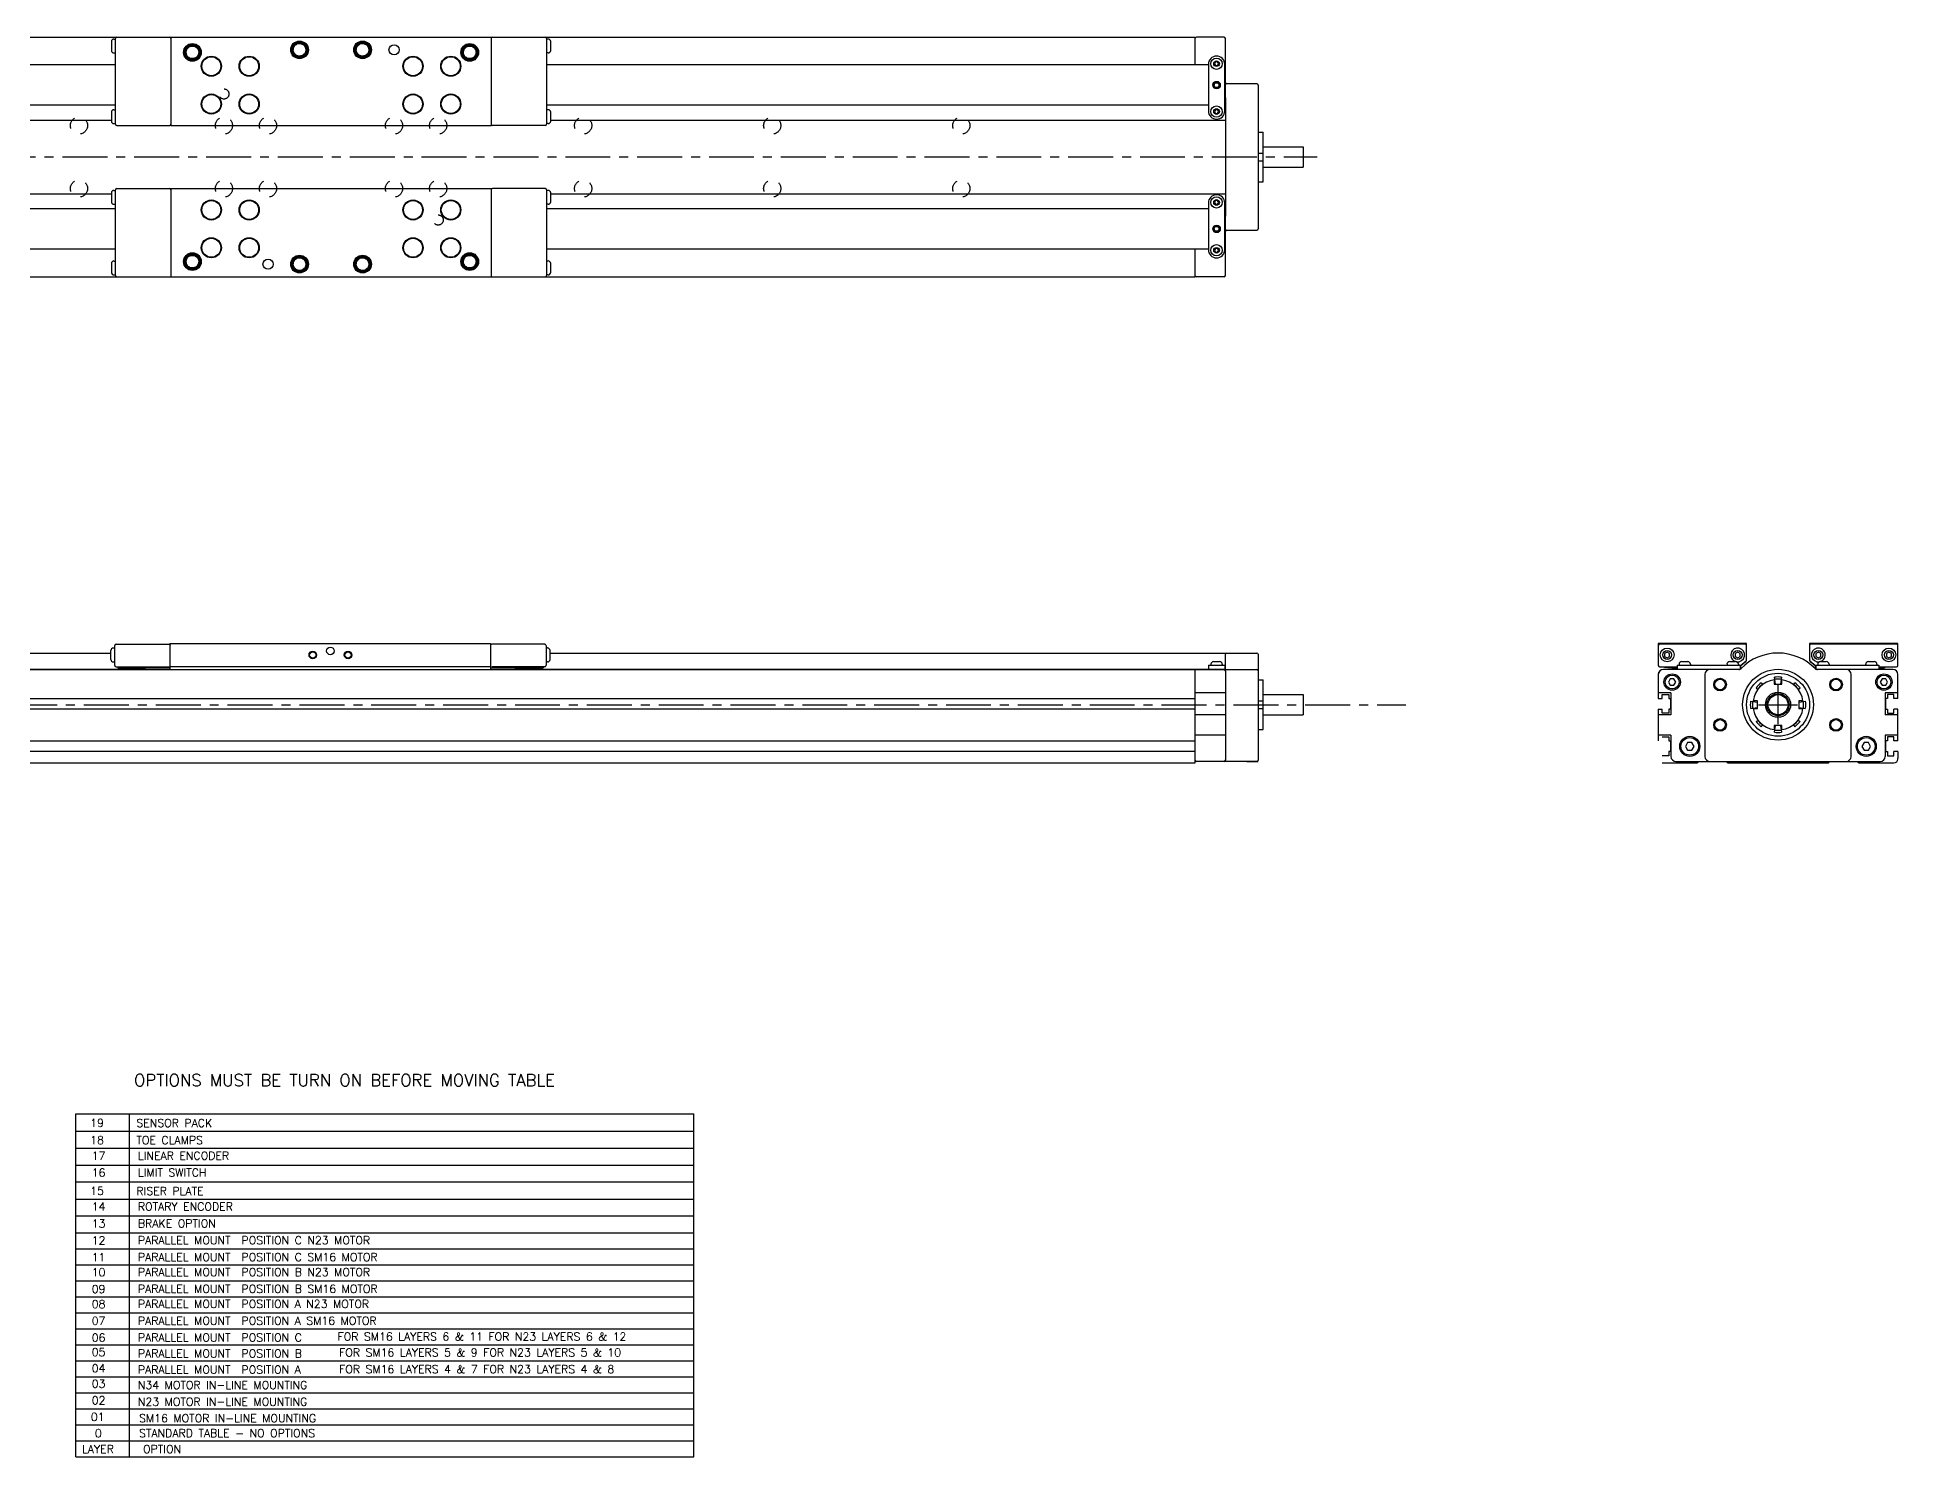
# Model space of a CAD drawing. Extents: x -5.5 to 46.4, y 2.1 to 24.3.
# Drawn here: x 17.32 to 46.37, y 2.09 to 24.26 of the extents above; entities that cross this region are included whole.
import ezdxf
from ezdxf.enums import TextEntityAlignment as Align

# ---------------------------------------------------------------- set-up
doc = ezdxf.new("R2010")
doc.units = 0
doc.header["$LTSCALE"] = 1.87
doc.header["$MEASUREMENT"] = 0
doc.linetypes.add('CENTER', pattern=[0.6, 0.375, -0.075, 0.075, -0.075])
doc.linetypes.add('HIDDEN', pattern=[0.2, 0.1, -0.1])
doc.layers.get('0').update_dxf_attribs({"linetype": 'CONTINUOUS'})
doc.styles.add('ROMANS', font='ROMANS')

msp = doc.modelspace()

# ---------------------------------------------------------------- linework, layer by layer
for p, q in [((8.411, 24.258), (35.4, 24.258)), ((18.474, 24.189), (18.474, 24.051)), ((18.515, 24.229), (18.539, 24.229)), ((18.539, 22.9), (18.539, 24.238)), ((19.405, 24.258), (19.405, 22.88)), ((24.405, 24.258), (24.405, 22.88)), ((25.271, 24.238), (25.271, 22.9)), ((25.295, 24.229), (25.271, 24.229)), ((25.336, 24.051), (25.336, 24.189)), ((35.4, 23.825), (35.4, 24.258)), ((35.852, 24.258), (35.419, 24.258)), ((35.872, 23.316), (35.872, 24.238)), ((18.515, 24.012), (18.539, 24.012)), ((19.622, 24.022), (19.641, 24.022)), ((21.295, 24.061), (21.315, 24.061)), ((22.279, 24.061), (22.299, 24.061)), ((23.952, 24.022), (23.972, 24.022)), ((25.295, 24.012), (25.271, 24.012)), ((35.606, 23.835), (35.606, 23.107)), ((35.717, 23.874), (35.7, 23.845)), ((35.7, 23.845), (35.717, 23.815)), ((35.751, 23.874), (35.717, 23.874)), ((35.734, 23.963), (35.734, 23.963)), ((35.768, 23.845), (35.751, 23.874)), ((35.751, 23.815), (35.768, 23.845)), ((35.862, 23.107), (35.862, 23.835)), ((18.539, 23.825), (8.204, 23.825)), ((35.606, 23.825), (25.271, 23.825)), ((35.717, 23.815), (35.751, 23.815)), ((35.862, 23.71), (35.872, 23.705)), ((35.872, 23.316), (35.862, 23.311)), ((35.872, 23.313), (35.872, 21.463)), ((36.364, 23.53), (35.892, 23.53)), ((36.384, 23.51), (36.384, 21.266)), ((7.938, 22.961), (18.474, 22.961)), ((18.539, 23.195), (8.204, 23.195)), ((18.474, 23.087), (18.474, 22.949)), ((18.515, 23.126), (18.539, 23.126)), ((35.606, 23.195), (25.271, 23.195)), ((25.295, 23.126), (25.271, 23.126)), ((25.336, 22.949), (25.336, 23.087)), ((25.336, 22.961), (35.872, 22.961)), ((35.717, 23.126), (35.7, 23.097)), ((35.7, 23.097), (35.717, 23.067)), ((35.751, 23.126), (35.717, 23.126)), ((35.717, 23.067), (35.751, 23.067)), ((35.734, 22.979), (35.734, 22.979)), ((35.768, 23.097), (35.751, 23.126)), ((35.751, 23.067), (35.768, 23.097)), ((35.872, 23.195), (35.862, 23.195)), ((18.515, 22.91), (18.539, 22.91)), ((18.559, 22.88), (19.386, 22.88)), ((19.405, 22.88), (24.405, 22.88)), ((25.252, 22.88), (24.425, 22.88)), ((25.295, 22.91), (25.271, 22.91)), ((36.384, 22.777), (36.462, 22.777)), ((36.462, 21.999), (36.462, 22.777)), ((36.384, 22.447), (36.462, 22.447)), ((36.462, 22.546), (37.088, 22.546)), ((37.088, 22.546), (37.088, 22.231)), ((36.384, 22.329), (36.462, 22.329)), ((36.462, 22.231), (37.088, 22.231)), ((7.938, 21.815), (18.474, 21.815)), ((18.474, 21.827), (18.474, 21.689)), ((18.515, 21.866), (18.539, 21.866)), ((18.539, 20.538), (18.539, 21.876)), ((18.559, 21.896), (19.386, 21.896)), ((19.405, 21.896), (19.405, 20.518)), ((19.405, 21.896), (24.405, 21.896)), ((24.405, 21.896), (24.405, 20.518)), ((25.252, 21.896), (24.425, 21.896)), ((25.271, 21.876), (25.271, 20.538)), ((25.295, 21.866), (25.271, 21.866)), ((25.336, 21.689), (25.336, 21.827)), ((25.336, 21.815), (35.872, 21.815)), ((35.734, 21.798), (35.734, 21.798)), ((36.384, 21.999), (36.462, 21.999)), ((18.539, 21.581), (8.204, 21.581)), ((18.515, 21.65), (18.539, 21.65)), ((25.295, 21.65), (25.271, 21.65)), ((35.606, 21.581), (25.271, 21.581)), ((35.606, 21.67), (35.606, 20.941)), ((35.717, 21.709), (35.7, 21.679)), ((35.7, 21.679), (35.717, 21.65)), ((35.751, 21.709), (35.717, 21.709)), ((35.717, 21.65), (35.751, 21.65)), ((35.768, 21.679), (35.751, 21.709)), ((35.751, 21.65), (35.768, 21.679)), ((35.862, 20.941), (35.862, 21.67)), ((35.872, 21.581), (35.862, 21.581)), ((35.862, 21.466), (35.872, 21.461)), ((35.872, 20.538), (35.872, 21.461)), ((35.892, 21.246), (36.364, 21.246)), ((18.539, 20.951), (8.204, 20.951)), ((35.606, 20.951), (25.271, 20.951)), ((35.4, 20.518), (35.4, 20.951)), ((35.717, 20.961), (35.7, 20.931)), ((35.7, 20.931), (35.717, 20.902)), ((35.751, 20.961), (35.717, 20.961)), ((35.768, 20.931), (35.751, 20.961)), ((35.751, 20.902), (35.768, 20.931)), ((35.872, 21.071), (35.862, 21.066)), ((18.474, 20.725), (18.474, 20.587)), ((18.515, 20.764), (18.539, 20.764)), ((19.622, 20.754), (19.641, 20.754)), ((21.295, 20.715), (21.315, 20.715)), ((22.279, 20.715), (22.299, 20.715)), ((23.952, 20.754), (23.972, 20.754)), ((25.295, 20.764), (25.271, 20.764)), ((25.336, 20.587), (25.336, 20.725)), ((35.717, 20.902), (35.751, 20.902)), ((35.734, 20.813), (35.734, 20.813)), ((8.411, 20.518), (35.4, 20.518)), ((18.515, 20.548), (18.539, 20.548)), ((25.295, 20.548), (25.271, 20.548)), ((35.852, 20.518), (35.419, 20.518)), ((7.879, 14.643), (18.464, 14.643)), ((18.464, 14.544), (18.464, 14.682)), ((18.506, 14.722), (18.529, 14.722)), ((18.529, 14.446), (18.529, 14.761)), ((18.549, 14.781), (19.376, 14.781)), ((19.395, 14.387), (19.395, 14.791)), ((19.395, 14.791), (24.395, 14.791)), ((24.395, 14.791), (24.395, 14.387)), ((25.242, 14.781), (24.415, 14.781)), ((25.262, 14.761), (25.262, 14.446)), ((25.285, 14.722), (25.262, 14.722)), ((25.326, 14.544), (25.326, 14.682)), ((25.326, 14.643), (35.872, 14.643)), ((35.872, 14.387), (35.872, 14.643)), ((35.892, 14.643), (36.364, 14.643)), ((36.384, 14.623), (36.384, 12.97)), ((42.633, 14.791), (42.633, 14.446)), ((44.011, 14.791), (42.633, 14.791)), ((43.991, 14.781), (42.653, 14.781)), ((42.771, 14.659), (42.732, 14.636)), ((42.732, 14.636), (42.732, 14.591)), ((42.732, 14.591), (42.771, 14.568)), ((42.81, 14.636), (42.771, 14.659)), ((42.771, 14.568), (42.81, 14.591)), ((42.81, 14.591), (42.81, 14.636)), ((43.873, 14.659), (43.834, 14.636)), ((43.834, 14.636), (43.834, 14.591)), ((43.834, 14.591), (43.873, 14.568)), ((43.913, 14.636), (43.873, 14.659)), ((43.873, 14.568), (43.913, 14.591)), ((43.913, 14.591), (43.913, 14.636)), ((44.011, 14.534), (44.011, 14.791)), ((44.995, 14.791), (44.995, 14.534)), ((46.373, 14.791), (44.995, 14.791)), ((46.354, 14.781), (45.015, 14.781)), ((45.133, 14.659), (45.094, 14.636)), ((45.094, 14.636), (45.094, 14.591)), ((45.094, 14.591), (45.133, 14.568)), ((45.172, 14.636), (45.133, 14.659)), ((45.133, 14.568), (45.172, 14.591)), ((45.172, 14.591), (45.172, 14.636)), ((46.235, 14.659), (46.196, 14.636)), ((46.196, 14.636), (46.196, 14.591)), ((46.196, 14.591), (46.235, 14.568)), ((46.275, 14.636), (46.235, 14.659)), ((46.235, 14.568), (46.275, 14.591)), ((46.275, 14.591), (46.275, 14.636)), ((46.373, 14.446), (46.373, 14.791)), ((7.879, 14.387), (36.364, 14.387)), ((7.938, 14.392), (18.897, 14.392)), ((18.506, 14.505), (18.529, 14.505)), ((18.549, 14.426), (19.376, 14.426)), ((18.573, 14.426), (18.573, 14.412)), ((18.573, 14.412), (19.383, 14.412)), ((19.007, 14.412), (19.004, 14.411)), ((19.022, 14.412), (19.006, 14.406)), ((24.395, 14.426), (19.395, 14.426)), ((24.408, 14.412), (25.218, 14.412)), ((25.242, 14.426), (24.415, 14.426)), ((24.778, 14.406), (24.762, 14.412)), ((24.78, 14.411), (24.777, 14.412)), ((24.887, 14.392), (35.872, 14.392)), ((25.218, 14.426), (25.218, 14.412)), ((25.285, 14.505), (25.262, 14.505)), ((35.4, 12.928), (35.4, 14.387)), ((35.606, 14.451), (35.862, 14.451)), ((35.606, 14.451), (35.606, 14.392)), ((35.636, 14.387), (35.636, 14.392)), ((35.646, 14.467), (35.646, 14.451)), ((35.685, 14.392), (35.685, 14.387)), ((35.689, 14.51), (35.78, 14.51)), ((35.783, 14.392), (35.783, 14.387)), ((35.823, 14.467), (35.823, 14.451)), ((35.862, 14.451), (35.862, 14.392)), ((35.872, 14.367), (35.872, 12.97)), ((42.633, 14.308), (42.633, 13.933)), ((42.653, 14.426), (42.928, 14.426)), ((43.897, 14.387), (42.712, 14.387)), ((42.737, 14.423), (42.746, 14.422)), ((42.821, 14.239), (42.793, 14.19)), ((42.878, 14.239), (42.821, 14.239)), ((42.83, 14.419), (42.83, 14.417)), ((42.845, 14.412), (42.845, 14.418)), ((42.845, 14.412), (42.928, 14.412)), ((42.848, 14.426), (42.848, 14.412)), ((42.906, 14.19), (42.878, 14.239)), ((42.928, 14.451), (42.928, 14.392)), ((42.928, 14.451), (43.913, 14.451)), ((42.928, 14.392), (43.911, 14.392)), ((42.958, 14.467), (42.958, 14.451)), ((42.997, 14.392), (42.997, 14.387)), ((43.001, 14.51), (43.092, 14.51)), ((43.096, 14.392), (43.096, 14.387)), ((43.135, 14.467), (43.135, 14.451)), ((43.187, 14.387), (43.187, 14.392)), ((43.361, 14.308), (43.361, 13.029)), ((43.576, 14.387), (43.576, 14.392)), ((43.696, 14.387), (43.696, 14.392)), ((43.706, 14.467), (43.706, 14.451)), ((43.745, 14.392), (43.745, 14.387)), ((43.749, 14.51), (43.84, 14.51)), ((43.844, 14.392), (43.844, 14.387)), ((43.883, 14.467), (43.883, 14.451)), ((43.913, 14.442), (44.004, 14.519)), ((43.913, 14.451), (43.913, 14.393)), ((43.918, 14.412), (43.913, 14.412)), ((43.997, 14.503), (43.918, 14.437)), ((43.918, 14.446), (43.918, 14.412)), ((44.461, 14.159), (44.447, 14.265)), ((44.546, 14.159), (44.56, 14.265)), ((45.002, 14.519), (45.094, 14.442)), ((45.09, 14.436), (45.009, 14.503)), ((45.089, 14.412), (45.089, 14.436)), ((45.089, 14.412), (45.094, 14.412)), ((45.092, 14.444), (45.092, 14.412)), ((45.094, 14.451), (45.094, 14.393)), ((45.094, 14.451), (46.078, 14.451)), ((45.095, 14.392), (46.078, 14.392)), ((46.295, 14.387), (45.11, 14.387)), ((45.123, 14.467), (45.123, 14.451)), ((45.163, 14.392), (45.163, 14.387)), ((45.167, 14.51), (45.257, 14.51)), ((45.261, 14.392), (45.261, 14.387)), ((45.3, 14.467), (45.3, 14.451)), ((45.31, 14.387), (45.31, 14.392)), ((45.431, 14.387), (45.431, 14.392)), ((45.645, 13.029), (45.645, 14.308)), ((45.82, 14.387), (45.82, 14.392)), ((45.871, 14.467), (45.871, 14.451)), ((45.911, 14.392), (45.911, 14.387)), ((45.915, 14.51), (46.005, 14.51)), ((46.009, 14.392), (46.009, 14.387)), ((46.048, 14.467), (46.048, 14.451)), ((46.078, 14.451), (46.078, 14.392)), ((46.078, 14.426), (46.354, 14.426)), ((46.078, 14.412), (46.162, 14.412)), ((46.128, 14.239), (46.1, 14.19)), ((46.185, 14.239), (46.128, 14.239)), ((46.162, 14.426), (46.162, 14.412)), ((46.162, 14.417), (46.176, 14.417)), ((46.176, 14.426), (46.176, 14.417)), ((46.214, 14.19), (46.185, 14.239)), ((46.373, 13.933), (46.373, 14.308)), ((35.872, 14.021), (35.4, 14.021)), ((36.384, 14.225), (36.462, 14.225)), ((36.462, 13.447), (36.462, 14.225)), ((36.462, 13.993), (37.088, 13.993)), ((37.088, 13.993), (37.088, 13.678)), ((42.83, 14.021), (42.633, 14.021)), ((42.793, 14.19), (42.821, 14.141)), ((42.821, 14.141), (42.878, 14.141)), ((42.83, 14.021), (42.83, 13.678)), ((42.878, 14.141), (42.906, 14.19)), ((44.16, 14.099), (44.191, 14.075)), ((44.24, 14.179), (44.264, 14.148)), ((44.443, 14.023), (44.443, 14.003)), ((44.443, 14.003), (44.563, 14.003)), ((44.444, 14.225), (44.444, 14.159)), ((44.444, 14.159), (44.562, 14.159)), ((44.562, 14.159), (44.562, 14.225)), ((44.563, 14.023), (44.563, 14.003)), ((44.743, 14.148), (44.767, 14.179)), ((44.815, 14.075), (44.847, 14.099)), ((46.1, 14.19), (46.128, 14.141)), ((46.128, 14.141), (46.185, 14.141)), ((46.176, 14.021), (46.176, 13.678)), ((46.373, 14.021), (46.176, 14.021)), ((46.185, 14.141), (46.214, 14.19)), ((8.411, 13.932), (35.4, 13.932)), ((35.4, 13.767), (8.411, 13.767)), ((35.872, 13.678), (35.4, 13.678)), ((36.384, 13.895), (36.462, 13.895)), ((36.384, 13.777), (36.462, 13.777)), ((36.462, 13.678), (37.088, 13.678)), ((42.633, 13.768), (42.633, 13.27)), ((42.83, 13.678), (42.633, 13.678)), ((44.074, 13.892), (44.18, 13.878)), ((44.074, 13.779), (44.18, 13.793)), ((44.18, 13.895), (44.114, 13.895)), ((44.114, 13.777), (44.18, 13.777)), ((44.18, 13.777), (44.18, 13.895)), ((44.892, 13.895), (44.826, 13.895)), ((44.826, 13.895), (44.826, 13.777)), ((44.826, 13.878), (44.933, 13.892)), ((44.826, 13.793), (44.933, 13.779)), ((44.826, 13.777), (44.892, 13.777)), ((46.373, 13.678), (46.176, 13.678)), ((46.373, 13.27), (46.373, 13.768)), ((36.384, 13.447), (36.462, 13.447)), ((44.16, 13.572), (44.191, 13.596)), ((44.24, 13.492), (44.264, 13.524)), ((44.562, 13.513), (44.444, 13.513)), ((44.444, 13.513), (44.444, 13.447)), ((44.447, 13.406), (44.461, 13.513)), ((44.56, 13.406), (44.546, 13.513)), ((44.562, 13.447), (44.562, 13.513)), ((44.743, 13.524), (44.767, 13.492)), ((44.815, 13.596), (44.847, 13.572)), ((8.411, 13.271), (35.4, 13.271)), ((35.4, 13.105), (8.411, 13.105)), ((35.872, 13.359), (35.4, 13.359)), ((42.83, 13.359), (42.633, 13.359)), ((42.83, 13.359), (42.83, 13.029)), ((43.091, 13.245), (43.057, 13.186)), ((43.057, 13.186), (43.091, 13.127)), ((43.159, 13.245), (43.091, 13.245)), ((43.091, 13.127), (43.159, 13.127)), ((43.193, 13.186), (43.159, 13.245)), ((43.159, 13.127), (43.193, 13.186)), ((45.847, 13.245), (45.813, 13.186)), ((45.813, 13.186), (45.847, 13.127)), ((45.915, 13.245), (45.847, 13.245)), ((45.847, 13.127), (45.915, 13.127)), ((45.949, 13.186), (45.915, 13.245)), ((45.915, 13.127), (45.949, 13.186)), ((46.176, 13.359), (46.176, 13.029)), ((46.373, 13.359), (46.176, 13.359)), ((46.373, 13.105), (46.373, 13.002)), ((46.373, 13.105), (46.373, 13.002)), ((8.411, 12.928), (35.4, 12.928)), ((36.364, 12.95), (35.419, 12.95)), ((36.207, 12.95), (36.384, 12.95)), ((42.692, 12.928), (43.235, 12.928)), ((42.909, 12.95), (46.098, 12.95)), ((43.265, 12.95), (43.249, 12.934)), ((43.71, 12.934), (43.694, 12.95)), ((43.724, 12.928), (45.282, 12.928)), ((45.312, 12.95), (45.296, 12.934)), ((45.757, 12.934), (45.741, 12.95)), ((45.771, 12.928), (46.314, 12.928)), ((46.373, 12.987), (46.373, 13.002)), ((46.373, 12.987), (46.373, 13.002)), ((17.917, 2.093), (17.917, 7.446)), ((17.917, 7.446), (27.57, 7.446)), ((18.758, 2.093), (18.758, 7.446)), ((27.57, 2.093), (27.57, 7.446)), ((17.917, 7.178), (27.57, 7.178)), ((17.917, 6.91), (27.57, 6.91)), ((17.917, 6.647), (27.57, 6.647)), ((17.917, 6.384), (27.57, 6.384)), ((17.917, 6.116), (27.57, 6.116)), ((17.917, 5.853), (27.57, 5.853)), ((17.917, 5.589), (27.57, 5.589)), ((17.917, 5.339), (27.57, 5.339)), ((17.917, 5.089), (27.57, 5.089)), ((17.917, 4.843), (27.57, 4.843)), ((17.917, 4.593), (27.57, 4.593)), ((17.917, 4.343), (27.57, 4.343)), ((17.917, 4.093), (27.57, 4.093)), ((17.917, 3.843), (27.57, 3.843)), ((17.917, 3.593), (27.57, 3.593)), ((17.917, 3.343), (27.57, 3.343)), ((17.917, 3.093), (27.57, 3.093)), ((17.917, 2.843), (27.57, 2.843)), ((17.917, 2.593), (27.57, 2.593)), ((17.917, 2.343), (27.57, 2.343)), ((17.917, 2.093), (27.57, 2.093))]:
    msp.add_line(p, q)
at = {"color": 2, "linetype": 'CENTER'}
for p, q in [((7.612, 22.388), (37.305, 22.388)), ((44.503, 13.53), (44.503, 14.142)), ((6.826, 13.836), (38.692, 13.836)), ((44.197, 13.836), (44.809, 13.836))]:
    msp.add_line(p, q, dxfattribs=at)
at = {"color": 7, "linetype": 'CONTINUOUS'}
for p, q in [((42.692, 13.998), (42.795, 13.998)), ((42.692, 13.933), (42.692, 13.998)), ((42.795, 13.998), (42.795, 13.933)), ((46.212, 13.998), (46.212, 13.933)), ((46.314, 13.998), (46.212, 13.998)), ((46.314, 13.933), (46.314, 13.998)), ((42.633, 13.933), (42.692, 13.933)), ((42.633, 13.768), (42.692, 13.768)), ((42.692, 13.703), (42.692, 13.768)), ((42.795, 13.703), (42.692, 13.703)), ((42.795, 13.933), (42.826, 13.933)), ((42.795, 13.768), (42.795, 13.703)), ((42.826, 13.768), (42.795, 13.768)), ((42.826, 13.933), (42.826, 13.768)), ((46.212, 13.933), (46.18, 13.933)), ((46.18, 13.933), (46.18, 13.768)), ((46.18, 13.768), (46.212, 13.768)), ((46.212, 13.768), (46.212, 13.703)), ((46.212, 13.703), (46.314, 13.703)), ((46.373, 13.933), (46.314, 13.933)), ((46.373, 13.768), (46.314, 13.768)), ((46.314, 13.703), (46.314, 13.768)), ((42.692, 13.335), (42.795, 13.335)), ((42.795, 13.335), (42.795, 13.27)), ((42.795, 13.27), (42.826, 13.27)), ((42.826, 13.105), (42.795, 13.105)), ((42.795, 13.105), (42.795, 13.04)), ((42.826, 13.27), (42.826, 13.105)), ((46.18, 13.27), (46.18, 13.105)), ((46.212, 13.27), (46.18, 13.27)), ((46.18, 13.105), (46.212, 13.105)), ((46.212, 13.335), (46.212, 13.27)), ((46.314, 13.335), (46.212, 13.335)), ((46.212, 13.105), (46.212, 13.04)), ((46.314, 13.27), (46.314, 13.335)), ((46.314, 13.27), (46.314, 13.335)), ((46.373, 13.27), (46.314, 13.27)), ((46.373, 13.27), (46.314, 13.27)), ((46.373, 13.105), (46.314, 13.105)), ((46.314, 13.04), (46.314, 13.105)), ((46.373, 13.105), (46.314, 13.105)), ((46.314, 13.04), (46.314, 13.105)), ((42.795, 13.04), (42.692, 13.04)), ((46.212, 13.04), (46.314, 13.04))]:
    msp.add_line(p, q, dxfattribs=at)
for points in [[(19.622, 24.022), (19.623, 24.039), (19.627, 24.055), (19.633, 24.071), (19.641, 24.086), (19.651, 24.1), (19.663, 24.112), (19.677, 24.122), (19.692, 24.13), (19.708, 24.136), (19.724, 24.139), (19.741, 24.14), (19.758, 24.139), (19.775, 24.135), (19.791, 24.129), (19.805, 24.12), (19.819, 24.11), (19.831, 24.098), (19.84, 24.084), (19.848, 24.069), (19.854, 24.053), (19.857, 24.036), (19.858, 24.019)], [(19.632, 24.022), (19.633, 24.038), (19.636, 24.053), (19.642, 24.068), (19.65, 24.082), (19.66, 24.095), (19.671, 24.106), (19.684, 24.115), (19.698, 24.122), (19.714, 24.127), (19.729, 24.13), (19.745, 24.13), (19.761, 24.128), (19.776, 24.124), (19.791, 24.117), (19.804, 24.109), (19.816, 24.099), (19.827, 24.086), (19.835, 24.073), (19.842, 24.058), (19.846, 24.043), (19.848, 24.027), (19.848, 24.011)], [(19.641, 24.022), (19.643, 24.037), (19.646, 24.051), (19.651, 24.065), (19.659, 24.078), (19.668, 24.089), (19.679, 24.099), (19.691, 24.108), (19.705, 24.114), (19.719, 24.118), (19.734, 24.12), (19.749, 24.12), (19.763, 24.118), (19.777, 24.113), (19.79, 24.106), (19.803, 24.098), (19.813, 24.088), (19.822, 24.076), (19.829, 24.063), (19.835, 24.049), (19.838, 24.034), (19.838, 24.019)], [(21.295, 24.061), (21.296, 24.078), (21.3, 24.095), (21.306, 24.111), (21.314, 24.126), (21.324, 24.139), (21.336, 24.151), (21.35, 24.161), (21.365, 24.169), (21.381, 24.175), (21.398, 24.178), (21.415, 24.179), (21.431, 24.178), (21.448, 24.174), (21.464, 24.168), (21.479, 24.16), (21.492, 24.149), (21.504, 24.137), (21.514, 24.123), (21.522, 24.108), (21.527, 24.092), (21.53, 24.075), (21.531, 24.059)], [(21.305, 24.061), (21.306, 24.077), (21.309, 24.093), (21.315, 24.108), (21.323, 24.121), (21.333, 24.134), (21.344, 24.145), (21.357, 24.154), (21.372, 24.161), (21.387, 24.166), (21.402, 24.169), (21.418, 24.169), (21.434, 24.168), (21.45, 24.163), (21.464, 24.157), (21.478, 24.148), (21.49, 24.138), (21.5, 24.126), (21.509, 24.112), (21.515, 24.098), (21.519, 24.082), (21.521, 24.067), (21.521, 24.051)], [(21.315, 24.061), (21.316, 24.076), (21.319, 24.091), (21.325, 24.104), (21.332, 24.117), (21.341, 24.129), (21.352, 24.139), (21.365, 24.147), (21.378, 24.153), (21.392, 24.158), (21.407, 24.16), (21.422, 24.159), (21.436, 24.157), (21.45, 24.152), (21.464, 24.146), (21.476, 24.137), (21.487, 24.127), (21.496, 24.115), (21.503, 24.102), (21.508, 24.088), (21.511, 24.074), (21.511, 24.059)], [(22.279, 24.061), (22.28, 24.078), (22.284, 24.095), (22.29, 24.111), (22.298, 24.126), (22.308, 24.139), (22.321, 24.151), (22.334, 24.161), (22.349, 24.169), (22.365, 24.175), (22.382, 24.178), (22.399, 24.179), (22.416, 24.178), (22.432, 24.174), (22.448, 24.168), (22.463, 24.16), (22.476, 24.149), (22.488, 24.137), (22.498, 24.123), (22.506, 24.108), (22.511, 24.092), (22.515, 24.075), (22.515, 24.059)], [(22.289, 24.061), (22.29, 24.077), (22.294, 24.093), (22.299, 24.108), (22.307, 24.121), (22.317, 24.134), (22.329, 24.145), (22.342, 24.154), (22.356, 24.161), (22.371, 24.166), (22.387, 24.169), (22.403, 24.169), (22.418, 24.168), (22.434, 24.163), (22.448, 24.157), (22.462, 24.148), (22.474, 24.138), (22.484, 24.126), (22.493, 24.112), (22.499, 24.098), (22.504, 24.082), (22.505, 24.067), (22.505, 24.051)], [(22.299, 24.061), (22.3, 24.076), (22.303, 24.091), (22.309, 24.104), (22.316, 24.117), (22.326, 24.129), (22.337, 24.139), (22.349, 24.147), (22.362, 24.153), (22.376, 24.158), (22.391, 24.16), (22.406, 24.159), (22.421, 24.157), (22.435, 24.152), (22.448, 24.146), (22.46, 24.137), (22.471, 24.127), (22.48, 24.115), (22.487, 24.102), (22.492, 24.088), (22.495, 24.074), (22.496, 24.059)], [(23.952, 24.022), (23.954, 24.039), (23.957, 24.055), (23.963, 24.071), (23.971, 24.086), (23.982, 24.1), (23.994, 24.112), (24.007, 24.122), (24.022, 24.13), (24.038, 24.136), (24.055, 24.139), (24.072, 24.14), (24.089, 24.139), (24.105, 24.135), (24.121, 24.129), (24.136, 24.12), (24.149, 24.11), (24.161, 24.098), (24.171, 24.084), (24.179, 24.069), (24.185, 24.053), (24.188, 24.036), (24.189, 24.019)], [(23.962, 24.022), (23.963, 24.038), (23.967, 24.053), (23.973, 24.068), (23.981, 24.082), (23.99, 24.095), (24.002, 24.106), (24.015, 24.115), (24.029, 24.122), (24.044, 24.127), (24.06, 24.13), (24.076, 24.13), (24.092, 24.128), (24.107, 24.124), (24.122, 24.117), (24.135, 24.109), (24.147, 24.099), (24.158, 24.086), (24.166, 24.073), (24.173, 24.058), (24.177, 24.043), (24.179, 24.027), (24.178, 24.011)], [(23.972, 24.022), (23.973, 24.037), (23.977, 24.051), (23.982, 24.065), (23.99, 24.078), (23.999, 24.089), (24.01, 24.099), (24.022, 24.108), (24.035, 24.114), (24.05, 24.118), (24.064, 24.12), (24.079, 24.12), (24.094, 24.118), (24.108, 24.113), (24.121, 24.106), (24.133, 24.098), (24.144, 24.088), (24.153, 24.076), (24.16, 24.063), (24.165, 24.049), (24.168, 24.034), (24.169, 24.019)], [(19.858, 24.019), (19.856, 24.002), (19.852, 23.986), (19.846, 23.97), (19.837, 23.955), (19.827, 23.942), (19.814, 23.93), (19.801, 23.921), (19.785, 23.913), (19.769, 23.908), (19.753, 23.905), (19.736, 23.904), (19.719, 23.906), (19.702, 23.91), (19.687, 23.917), (19.672, 23.925), (19.659, 23.936), (19.647, 23.948), (19.638, 23.963), (19.63, 23.978), (19.625, 23.994), (19.622, 24.011), (19.622, 24.022)], [(19.848, 24.011), (19.845, 23.996), (19.84, 23.981), (19.833, 23.966), (19.824, 23.953), (19.813, 23.942), (19.8, 23.932), (19.786, 23.924), (19.771, 23.918), (19.756, 23.915), (19.74, 23.914), (19.724, 23.915), (19.708, 23.918), (19.694, 23.924), (19.68, 23.932), (19.667, 23.942), (19.656, 23.953), (19.647, 23.966), (19.64, 23.981), (19.635, 23.996), (19.632, 24.011), (19.632, 24.022)], [(19.838, 24.019), (19.837, 24.005), (19.833, 23.99), (19.827, 23.977), (19.819, 23.964), (19.81, 23.953), (19.799, 23.943), (19.786, 23.935), (19.773, 23.929), (19.758, 23.925), (19.744, 23.924), (19.729, 23.924), (19.714, 23.927), (19.7, 23.932), (19.687, 23.939), (19.675, 23.948), (19.665, 23.958), (19.656, 23.97), (19.649, 23.983), (19.645, 23.997), (19.642, 24.012), (19.642, 24.022)], [(21.531, 24.059), (21.53, 24.042), (21.526, 24.025), (21.519, 24.009), (21.511, 23.995), (21.5, 23.981), (21.488, 23.97), (21.474, 23.96), (21.459, 23.952), (21.443, 23.947), (21.426, 23.944), (21.409, 23.943), (21.392, 23.945), (21.376, 23.949), (21.36, 23.956), (21.345, 23.965), (21.332, 23.975), (21.321, 23.988), (21.311, 24.002), (21.304, 24.017), (21.298, 24.033), (21.296, 24.05), (21.295, 24.061)], [(21.521, 24.051), (21.518, 24.035), (21.513, 24.02), (21.506, 24.006), (21.497, 23.993), (21.486, 23.981), (21.473, 23.971), (21.459, 23.963), (21.445, 23.958), (21.429, 23.954), (21.413, 23.953), (21.397, 23.954), (21.382, 23.958), (21.367, 23.963), (21.353, 23.971), (21.34, 23.981), (21.329, 23.993), (21.32, 24.006), (21.313, 24.02), (21.308, 24.035), (21.305, 24.051), (21.305, 24.061)], [(21.511, 24.059), (21.51, 24.044), (21.506, 24.03), (21.501, 24.016), (21.493, 24.003), (21.483, 23.992), (21.472, 23.982), (21.459, 23.974), (21.446, 23.969), (21.432, 23.965), (21.417, 23.963), (21.402, 23.964), (21.387, 23.966), (21.373, 23.971), (21.36, 23.978), (21.348, 23.987), (21.338, 23.998), (21.329, 24.01), (21.323, 24.023), (21.318, 24.037), (21.315, 24.051), (21.315, 24.061)], [(22.515, 24.059), (22.514, 24.042), (22.51, 24.025), (22.503, 24.009), (22.495, 23.995), (22.484, 23.981), (22.472, 23.97), (22.458, 23.96), (22.443, 23.952), (22.427, 23.947), (22.41, 23.944), (22.393, 23.943), (22.376, 23.945), (22.36, 23.949), (22.344, 23.956), (22.33, 23.965), (22.316, 23.975), (22.305, 23.988), (22.295, 24.002), (22.288, 24.017), (22.283, 24.033), (22.28, 24.05), (22.279, 24.061)], [(22.505, 24.051), (22.502, 24.035), (22.497, 24.02), (22.49, 24.006), (22.481, 23.993), (22.47, 23.981), (22.457, 23.971), (22.444, 23.963), (22.429, 23.958), (22.413, 23.954), (22.397, 23.953), (22.381, 23.954), (22.366, 23.958), (22.351, 23.963), (22.337, 23.971), (22.325, 23.981), (22.314, 23.993), (22.304, 24.006), (22.297, 24.02), (22.292, 24.035), (22.29, 24.051), (22.289, 24.061)], [(22.496, 24.059), (22.494, 24.044), (22.491, 24.03), (22.485, 24.016), (22.477, 24.003), (22.467, 23.992), (22.456, 23.982), (22.444, 23.974), (22.43, 23.969), (22.416, 23.965), (22.401, 23.963), (22.386, 23.964), (22.372, 23.966), (22.358, 23.971), (22.345, 23.978), (22.333, 23.987), (22.322, 23.998), (22.314, 24.01), (22.307, 24.023), (22.302, 24.037), (22.299, 24.051), (22.299, 24.061)], [(24.189, 24.019), (24.187, 24.002), (24.183, 23.986), (24.177, 23.97), (24.168, 23.955), (24.158, 23.942), (24.145, 23.93), (24.131, 23.921), (24.116, 23.913), (24.1, 23.908), (24.083, 23.905), (24.066, 23.904), (24.049, 23.906), (24.033, 23.91), (24.017, 23.917), (24.003, 23.925), (23.99, 23.936), (23.978, 23.948), (23.969, 23.963), (23.961, 23.978), (23.956, 23.994), (23.953, 24.011), (23.953, 24.022)], [(24.178, 24.011), (24.176, 23.996), (24.171, 23.981), (24.163, 23.966), (24.154, 23.953), (24.143, 23.942), (24.131, 23.932), (24.117, 23.924), (24.102, 23.918), (24.086, 23.915), (24.071, 23.914), (24.055, 23.915), (24.039, 23.918), (24.024, 23.924), (24.01, 23.932), (23.998, 23.942), (23.987, 23.953), (23.978, 23.966), (23.971, 23.981), (23.966, 23.996), (23.963, 24.011), (23.963, 24.022)], [(24.169, 24.019), (24.167, 24.005), (24.164, 23.99), (24.158, 23.977), (24.15, 23.964), (24.141, 23.953), (24.129, 23.943), (24.117, 23.935), (24.103, 23.929), (24.089, 23.925), (24.074, 23.924), (24.059, 23.924), (24.045, 23.927), (24.031, 23.932), (24.018, 23.939), (24.006, 23.948), (23.996, 23.958), (23.987, 23.97), (23.98, 23.983), (23.975, 23.997), (23.973, 24.012), (23.972, 24.022)], [(19.622, 20.754), (19.623, 20.771), (19.627, 20.788), (19.633, 20.804), (19.641, 20.819), (19.651, 20.832), (19.663, 20.844), (19.677, 20.854), (19.692, 20.862), (19.708, 20.868), (19.724, 20.871), (19.741, 20.872), (19.758, 20.871), (19.775, 20.867), (19.791, 20.861), (19.805, 20.853), (19.819, 20.842), (19.831, 20.83), (19.84, 20.816), (19.848, 20.801), (19.854, 20.785), (19.857, 20.768), (19.858, 20.751)], [(19.858, 20.751), (19.856, 20.735), (19.852, 20.718), (19.846, 20.702), (19.837, 20.688), (19.827, 20.674), (19.814, 20.663), (19.801, 20.653), (19.785, 20.645), (19.769, 20.64), (19.753, 20.637), (19.736, 20.636), (19.719, 20.638), (19.702, 20.642), (19.687, 20.649), (19.672, 20.658), (19.659, 20.668), (19.647, 20.681), (19.638, 20.695), (19.63, 20.71), (19.625, 20.726), (19.622, 20.743), (19.622, 20.754)], [(19.632, 20.754), (19.633, 20.77), (19.636, 20.786), (19.642, 20.801), (19.65, 20.814), (19.66, 20.827), (19.671, 20.838), (19.684, 20.847), (19.698, 20.854), (19.714, 20.859), (19.729, 20.862), (19.745, 20.862), (19.761, 20.86), (19.776, 20.856), (19.791, 20.85), (19.804, 20.841), (19.816, 20.831), (19.827, 20.819), (19.835, 20.805), (19.842, 20.791), (19.846, 20.775), (19.848, 20.76), (19.848, 20.744)], [(19.848, 20.744), (19.845, 20.728), (19.84, 20.713), (19.833, 20.699), (19.824, 20.686), (19.813, 20.674), (19.8, 20.664), (19.786, 20.656), (19.771, 20.651), (19.756, 20.647), (19.74, 20.646), (19.724, 20.647), (19.708, 20.651), (19.694, 20.656), (19.68, 20.664), (19.667, 20.674), (19.656, 20.686), (19.647, 20.699), (19.64, 20.713), (19.635, 20.728), (19.632, 20.744), (19.632, 20.754)], [(19.641, 20.754), (19.643, 20.769), (19.646, 20.783), (19.651, 20.797), (19.659, 20.81), (19.668, 20.822), (19.679, 20.832), (19.691, 20.84), (19.705, 20.846), (19.719, 20.85), (19.734, 20.852), (19.749, 20.852), (19.763, 20.85), (19.777, 20.845), (19.79, 20.839), (19.803, 20.83), (19.813, 20.82), (19.822, 20.808), (19.829, 20.795), (19.835, 20.781), (19.838, 20.767), (19.838, 20.752)], [(19.838, 20.752), (19.837, 20.737), (19.833, 20.723), (19.827, 20.709), (19.819, 20.696), (19.81, 20.685), (19.799, 20.675), (19.786, 20.667), (19.773, 20.661), (19.758, 20.658), (19.744, 20.656), (19.729, 20.656), (19.714, 20.659), (19.7, 20.664), (19.687, 20.671), (19.675, 20.68), (19.665, 20.691), (19.656, 20.703), (19.649, 20.716), (19.645, 20.73), (19.642, 20.744), (19.642, 20.754)], [(21.295, 20.715), (21.296, 20.732), (21.3, 20.748), (21.306, 20.764), (21.314, 20.779), (21.324, 20.793), (21.336, 20.805), (21.35, 20.815), (21.365, 20.823), (21.381, 20.829), (21.398, 20.832), (21.415, 20.833), (21.431, 20.832), (21.448, 20.828), (21.464, 20.822), (21.479, 20.813), (21.492, 20.803), (21.504, 20.791), (21.514, 20.777), (21.522, 20.762), (21.527, 20.746), (21.53, 20.729), (21.531, 20.712)], [(21.531, 20.712), (21.53, 20.695), (21.526, 20.679), (21.519, 20.663), (21.511, 20.648), (21.5, 20.635), (21.488, 20.623), (21.474, 20.614), (21.459, 20.606), (21.443, 20.6), (21.426, 20.597), (21.409, 20.597), (21.392, 20.599), (21.376, 20.603), (21.36, 20.609), (21.345, 20.618), (21.332, 20.629), (21.321, 20.641), (21.311, 20.655), (21.304, 20.671), (21.298, 20.687), (21.296, 20.704), (21.295, 20.715)], [(21.305, 20.715), (21.306, 20.731), (21.309, 20.746), (21.315, 20.761), (21.323, 20.775), (21.333, 20.788), (21.344, 20.799), (21.357, 20.808), (21.372, 20.815), (21.387, 20.82), (21.402, 20.823), (21.418, 20.823), (21.434, 20.821), (21.45, 20.817), (21.464, 20.81), (21.478, 20.802), (21.49, 20.791), (21.5, 20.779), (21.509, 20.766), (21.515, 20.751), (21.519, 20.736), (21.521, 20.72), (21.521, 20.704)], [(21.521, 20.704), (21.518, 20.689), (21.513, 20.673), (21.506, 20.659), (21.497, 20.646), (21.486, 20.635), (21.473, 20.625), (21.459, 20.617), (21.445, 20.611), (21.429, 20.608), (21.413, 20.607), (21.397, 20.608), (21.382, 20.611), (21.367, 20.617), (21.353, 20.625), (21.34, 20.635), (21.329, 20.646), (21.32, 20.659), (21.313, 20.673), (21.308, 20.689), (21.305, 20.704), (21.305, 20.715)], [(21.315, 20.715), (21.316, 20.73), (21.319, 20.744), (21.325, 20.758), (21.332, 20.771), (21.341, 20.782), (21.352, 20.792), (21.365, 20.801), (21.378, 20.807), (21.392, 20.811), (21.407, 20.813), (21.422, 20.813), (21.436, 20.811), (21.45, 20.806), (21.464, 20.799), (21.476, 20.791), (21.487, 20.78), (21.496, 20.769), (21.503, 20.756), (21.508, 20.742), (21.511, 20.727), (21.511, 20.712)], [(21.511, 20.712), (21.51, 20.698), (21.506, 20.683), (21.501, 20.67), (21.493, 20.657), (21.483, 20.646), (21.472, 20.636), (21.459, 20.628), (21.446, 20.622), (21.432, 20.618), (21.417, 20.617), (21.402, 20.617), (21.387, 20.62), (21.373, 20.625), (21.36, 20.632), (21.348, 20.641), (21.338, 20.651), (21.329, 20.663), (21.323, 20.676), (21.318, 20.69), (21.315, 20.705), (21.315, 20.715)], [(22.279, 20.715), (22.28, 20.732), (22.284, 20.748), (22.29, 20.764), (22.298, 20.779), (22.308, 20.793), (22.321, 20.805), (22.334, 20.815), (22.349, 20.823), (22.365, 20.829), (22.382, 20.832), (22.399, 20.833), (22.416, 20.832), (22.432, 20.828), (22.448, 20.822), (22.463, 20.813), (22.476, 20.803), (22.488, 20.791), (22.498, 20.777), (22.506, 20.762), (22.511, 20.746), (22.515, 20.729), (22.515, 20.712)], [(22.515, 20.712), (22.514, 20.695), (22.51, 20.679), (22.503, 20.663), (22.495, 20.648), (22.484, 20.635), (22.472, 20.623), (22.458, 20.614), (22.443, 20.606), (22.427, 20.6), (22.41, 20.597), (22.393, 20.597), (22.376, 20.599), (22.36, 20.603), (22.344, 20.609), (22.33, 20.618), (22.316, 20.629), (22.305, 20.641), (22.295, 20.655), (22.288, 20.671), (22.283, 20.687), (22.28, 20.704), (22.279, 20.715)], [(22.289, 20.715), (22.29, 20.731), (22.294, 20.746), (22.299, 20.761), (22.307, 20.775), (22.317, 20.788), (22.329, 20.799), (22.342, 20.808), (22.356, 20.815), (22.371, 20.82), (22.387, 20.823), (22.403, 20.823), (22.418, 20.821), (22.434, 20.817), (22.448, 20.81), (22.462, 20.802), (22.474, 20.791), (22.484, 20.779), (22.493, 20.766), (22.499, 20.751), (22.504, 20.736), (22.505, 20.72), (22.505, 20.704)], [(22.505, 20.704), (22.502, 20.689), (22.497, 20.673), (22.49, 20.659), (22.481, 20.646), (22.47, 20.635), (22.457, 20.625), (22.444, 20.617), (22.429, 20.611), (22.413, 20.608), (22.397, 20.607), (22.381, 20.608), (22.366, 20.611), (22.351, 20.617), (22.337, 20.625), (22.325, 20.635), (22.314, 20.646), (22.304, 20.659), (22.297, 20.673), (22.292, 20.689), (22.29, 20.704), (22.289, 20.715)], [(22.299, 20.715), (22.3, 20.73), (22.303, 20.744), (22.309, 20.758), (22.316, 20.771), (22.326, 20.782), (22.337, 20.792), (22.349, 20.801), (22.362, 20.807), (22.376, 20.811), (22.391, 20.813), (22.406, 20.813), (22.421, 20.811), (22.435, 20.806), (22.448, 20.799), (22.46, 20.791), (22.471, 20.78), (22.48, 20.769), (22.487, 20.756), (22.492, 20.742), (22.495, 20.727), (22.496, 20.712)], [(22.496, 20.712), (22.494, 20.698), (22.491, 20.683), (22.485, 20.67), (22.477, 20.657), (22.467, 20.646), (22.456, 20.636), (22.444, 20.628), (22.43, 20.622), (22.416, 20.618), (22.401, 20.617), (22.386, 20.617), (22.372, 20.62), (22.358, 20.625), (22.345, 20.632), (22.333, 20.641), (22.322, 20.651), (22.314, 20.663), (22.307, 20.676), (22.302, 20.69), (22.299, 20.705), (22.299, 20.715)], [(23.952, 20.754), (23.954, 20.771), (23.957, 20.788), (23.963, 20.804), (23.971, 20.819), (23.982, 20.832), (23.994, 20.844), (24.007, 20.854), (24.022, 20.862), (24.038, 20.868), (24.055, 20.871), (24.072, 20.872), (24.089, 20.871), (24.105, 20.867), (24.121, 20.861), (24.136, 20.853), (24.149, 20.842), (24.161, 20.83), (24.171, 20.816), (24.179, 20.801), (24.185, 20.785), (24.188, 20.768), (24.189, 20.751)], [(24.189, 20.751), (24.187, 20.735), (24.183, 20.718), (24.177, 20.702), (24.168, 20.688), (24.158, 20.674), (24.145, 20.663), (24.131, 20.653), (24.116, 20.645), (24.1, 20.64), (24.083, 20.637), (24.066, 20.636), (24.049, 20.638), (24.033, 20.642), (24.017, 20.649), (24.003, 20.658), (23.99, 20.668), (23.978, 20.681), (23.969, 20.695), (23.961, 20.71), (23.956, 20.726), (23.953, 20.743), (23.953, 20.754)], [(23.962, 20.754), (23.963, 20.77), (23.967, 20.786), (23.973, 20.801), (23.981, 20.814), (23.99, 20.827), (24.002, 20.838), (24.015, 20.847), (24.029, 20.854), (24.044, 20.859), (24.06, 20.862), (24.076, 20.862), (24.092, 20.86), (24.107, 20.856), (24.122, 20.85), (24.135, 20.841), (24.147, 20.831), (24.158, 20.819), (24.166, 20.805), (24.173, 20.791), (24.177, 20.775), (24.179, 20.76), (24.178, 20.744)], [(24.178, 20.744), (24.176, 20.728), (24.171, 20.713), (24.163, 20.699), (24.154, 20.686), (24.143, 20.674), (24.131, 20.664), (24.117, 20.656), (24.102, 20.651), (24.086, 20.647), (24.071, 20.646), (24.055, 20.647), (24.039, 20.651), (24.024, 20.656), (24.01, 20.664), (23.998, 20.674), (23.987, 20.686), (23.978, 20.699), (23.971, 20.713), (23.966, 20.728), (23.963, 20.744), (23.963, 20.754)], [(23.972, 20.754), (23.973, 20.769), (23.977, 20.783), (23.982, 20.797), (23.99, 20.81), (23.999, 20.822), (24.01, 20.832), (24.022, 20.84), (24.035, 20.846), (24.05, 20.85), (24.064, 20.852), (24.079, 20.852), (24.094, 20.85), (24.108, 20.845), (24.121, 20.839), (24.133, 20.83), (24.144, 20.82), (24.153, 20.808), (24.16, 20.795), (24.165, 20.781), (24.168, 20.767), (24.169, 20.752)], [(24.169, 20.752), (24.167, 20.737), (24.164, 20.723), (24.158, 20.709), (24.15, 20.696), (24.141, 20.685), (24.129, 20.675), (24.117, 20.667), (24.103, 20.661), (24.089, 20.658), (24.074, 20.656), (24.059, 20.656), (24.045, 20.659), (24.031, 20.664), (24.018, 20.671), (24.006, 20.68), (23.996, 20.691), (23.987, 20.703), (23.98, 20.716), (23.975, 20.73), (23.973, 20.744), (23.972, 20.754)], [(42.722, 14.426), (42.722, 14.426), (42.725, 14.425), (42.73, 14.424), (42.737, 14.423)], [(42.746, 14.422), (42.757, 14.421), (42.77, 14.42), (42.784, 14.419), (42.799, 14.418), (42.814, 14.417), (42.83, 14.417)], [(42.761, 14.426), (42.762, 14.426), (42.764, 14.425), (42.769, 14.424), (42.776, 14.423), (42.786, 14.422), (42.797, 14.421), (42.809, 14.42), (42.823, 14.419), (42.838, 14.418), (42.848, 14.418)]]:
    msp.add_lwpolyline(points)
for centre, radius in [((19.74, 24.022), 0.138), ((19.74, 24.022), 0.123), ((21.413, 24.061), 0.138), ((21.413, 24.061), 0.123), ((22.397, 24.061), 0.138), ((22.397, 24.061), 0.123), ((22.889, 24.061), 0.079), ((24.071, 24.022), 0.138), ((24.071, 24.022), 0.123), ((20.035, 23.805), 0.157), ((20.035, 23.805), 0.148), ((20.626, 23.805), 0.157), ((20.626, 23.805), 0.148), ((23.185, 23.805), 0.157), ((23.185, 23.805), 0.148), ((23.775, 23.805), 0.157), ((23.775, 23.805), 0.148), ((35.734, 23.845), 0.0886), ((35.734, 23.845), 0.0443), ((35.734, 23.51), 0.0591), ((35.734, 23.51), 0.0492), ((35.734, 23.51), 0.0374), ((20.035, 23.215), 0.157), ((20.035, 23.215), 0.148), ((20.626, 23.215), 0.157), ((20.626, 23.215), 0.148), ((23.185, 23.215), 0.157), ((23.185, 23.215), 0.148), ((23.775, 23.215), 0.157), ((23.775, 23.215), 0.148), ((35.734, 23.097), 0.0886), ((35.734, 23.097), 0.0443), ((20.035, 21.561), 0.157), ((20.035, 21.561), 0.148), ((20.626, 21.561), 0.157), ((20.626, 21.561), 0.148), ((23.185, 21.561), 0.157), ((23.185, 21.561), 0.148), ((23.775, 21.561), 0.157), ((23.775, 21.561), 0.148), ((35.734, 21.679), 0.0886), ((35.734, 21.679), 0.0443), ((35.734, 21.266), 0.0591), ((35.734, 21.266), 0.0492), ((35.734, 21.266), 0.0374), ((20.035, 20.971), 0.157), ((20.035, 20.971), 0.148), ((20.626, 20.971), 0.157), ((20.626, 20.971), 0.148), ((23.185, 20.971), 0.157), ((23.185, 20.971), 0.148), ((23.775, 20.971), 0.157), ((23.775, 20.971), 0.148), ((35.734, 20.931), 0.0886), ((35.734, 20.931), 0.0443), ((19.74, 20.754), 0.138), ((19.74, 20.754), 0.123), ((20.921, 20.715), 0.079), ((21.413, 20.715), 0.138), ((21.413, 20.715), 0.123), ((22.397, 20.715), 0.138), ((22.397, 20.715), 0.123), ((24.071, 20.754), 0.138), ((24.071, 20.754), 0.123), ((21.62, 14.613), 0.0591), ((21.62, 14.613), 0.0492), ((21.895, 14.676), 0.0591), ((22.171, 14.613), 0.0591), ((22.171, 14.613), 0.0492), ((42.771, 14.613), 0.108), ((42.771, 14.613), 0.0689), ((43.873, 14.613), 0.0689), ((45.133, 14.613), 0.0689), ((46.235, 14.613), 0.108), ((46.235, 14.613), 0.0689), ((42.85, 14.19), 0.128), ((42.85, 14.19), 0.108), ((43.598, 14.151), 0.0984), ((44.503, 13.836), 0.553), ((44.503, 13.836), 0.492), ((45.409, 14.151), 0.0984), ((46.157, 14.19), 0.128), ((46.157, 14.19), 0.108), ((43.598, 14.151), 0.0827), ((44.503, 13.836), 0.197), ((44.503, 13.836), 0.173), ((44.503, 13.836), 0.157), ((45.409, 14.151), 0.0827), ((43.598, 13.521), 0.0984), ((43.598, 13.521), 0.0827), ((45.409, 13.521), 0.0984), ((45.409, 13.521), 0.0827), ((43.125, 13.186), 0.157), ((43.125, 13.186), 0.138), ((45.881, 13.186), 0.157), ((45.881, 13.186), 0.138)]:
    msp.add_circle(centre, radius)
at = {"color": 4, "linetype": 'HIDDEN'}
for centre, radius in [((20.232, 23.372), 0.079), ((17.968, 22.88), 0.134), ((20.232, 22.88), 0.134), ((20.921, 22.88), 0.134), ((22.889, 22.88), 0.134), ((23.578, 22.88), 0.134), ((25.842, 22.88), 0.134), ((28.795, 22.88), 0.134), ((31.748, 22.88), 0.134), ((17.968, 21.896), 0.134), ((20.232, 21.896), 0.134), ((20.921, 21.896), 0.134), ((22.889, 21.896), 0.134), ((23.578, 21.896), 0.134), ((25.842, 21.896), 0.134), ((28.795, 21.896), 0.134), ((31.748, 21.896), 0.134), ((23.578, 21.404), 0.079)]:
    msp.add_circle(centre, radius, dxfattribs=at)
for centre, radius, start, end in [((18.515, 24.187), 0.0414, 90, 177.2056), ((18.559, 24.238), 0.0197, 90, 180), ((19.386, 24.238), 0.0197, 0, 90), ((24.425, 24.238), 0.0197, 90, 180), ((25.252, 24.238), 0.0197, 0, 90), ((25.295, 24.187), 0.0414, 2.7944, 90), ((35.419, 24.238), 0.0197, 90, 157.5), ((35.852, 24.238), 0.0197, 0, 90), ((18.515, 24.054), 0.0414, 182.7944, 270), ((25.295, 24.054), 0.0414, 270, 357.2056), ((35.734, 23.835), 0.128, 90, 180), ((35.734, 23.835), 0.128, 0, 90), ((35.892, 23.55), 0.0197, 180, 270), ((36.364, 23.51), 0.0197, 0, 90), ((18.515, 23.085), 0.0414, 90, 177.2056), ((25.295, 23.085), 0.0414, 2.7944, 90), ((35.734, 23.107), 0.128, 180, 270), ((35.734, 23.107), 0.128, 270, 0), ((18.515, 22.951), 0.0414, 182.7944, 270), ((18.559, 22.9), 0.0197, 180, 270), ((19.386, 22.9), 0.0197, 270, 0), ((24.425, 22.9), 0.0197, 180, 270), ((25.252, 22.9), 0.0197, 270, 0), ((25.295, 22.951), 0.0414, 270, 357.2056), ((18.515, 21.825), 0.0414, 90, 177.2056), ((18.559, 21.876), 0.0197, 90, 180), ((19.386, 21.876), 0.0197, 0, 90), ((24.425, 21.876), 0.0197, 90, 180), ((25.252, 21.876), 0.0197, 0, 90), ((25.295, 21.825), 0.0414, 2.7944, 90), ((35.734, 21.67), 0.128, 90, 180), ((35.734, 21.67), 0.128, 0, 90), ((18.515, 21.691), 0.0414, 182.7944, 270), ((25.295, 21.691), 0.0414, 270, 357.2056), ((35.892, 21.227), 0.0197, 90, 180), ((36.364, 21.266), 0.0197, 270, 0), ((35.734, 20.941), 0.128, 180, 270), ((35.734, 20.941), 0.128, 270, 0), ((18.515, 20.723), 0.0414, 90, 177.2056), ((25.295, 20.723), 0.0414, 2.7944, 90), ((18.515, 20.589), 0.0414, 182.7944, 270), ((18.559, 20.538), 0.0197, 180, 270), ((25.252, 20.538), 0.0197, 270, 0), ((25.295, 20.589), 0.0414, 270, 357.2056), ((35.419, 20.538), 0.0197, 202.5, 270), ((35.852, 20.538), 0.0197, 270, 0), ((18.506, 14.68), 0.0414, 90, 177.2056), ((18.506, 14.546), 0.0414, 182.7944, 270), ((18.549, 14.761), 0.0197, 90, 180), ((19.376, 14.761), 0.0197, 0, 90), ((24.415, 14.761), 0.0197, 90, 180), ((25.242, 14.761), 0.0197, 0, 90), ((25.285, 14.68), 0.0414, 2.7944, 90), ((25.285, 14.546), 0.0414, 270, 357.2056), ((35.892, 14.623), 0.0197, 90, 180), ((36.364, 14.623), 0.0197, 0, 90), ((42.653, 14.761), 0.0197, 90, 180), ((43.873, 14.613), 0.108, 260.818, 252.033), ((44.503, 13.836), 0.807, 44.2407, 135.7593), ((43.991, 14.761), 0.0197, 0, 90), ((43.972, 14.533), 0.0394, 310, 0), ((43.991, 14.534), 0.0197, 310, 0), ((45.015, 14.761), 0.0197, 90, 180), ((45.015, 14.534), 0.0197, 180, 230), ((45.035, 14.533), 0.0394, 180, 230), ((45.133, 14.613), 0.108, 287.967, 279.182), ((46.354, 14.761), 0.0197, 0, 90), ((18.549, 14.446), 0.0197, 180, 270), ((18.794, 14.466), 0.0625, 239.2833, 300.7167), ((18.897, 14.707), 0.315, 270, 290), ((18.897, 14.707), 0.32, 270, 290), ((24.887, 14.707), 0.32, 250, 270), ((24.887, 14.707), 0.315, 250, 270), ((24.998, 14.466), 0.0625, 239.2833, 300.7167), ((25.242, 14.446), 0.0197, 270, 0), ((35.419, 14.367), 0.0197, 90, 157.5), ((35.689, 14.467), 0.0433, 90, 180), ((35.78, 14.467), 0.0433, 0, 90), ((35.852, 14.367), 0.0197, 0, 90), ((36.364, 14.367), 0.0197, 0, 90), ((42.653, 14.446), 0.0197, 180, 270), ((42.712, 14.308), 0.0787, 90, 180), ((42.692, 14.315), 0.0591, 136.3107, 180), ((42.692, 14.315), 0.0591, 136.3107, 180), ((43.001, 14.467), 0.0433, 90, 180), ((43.092, 14.467), 0.0433, 0, 90), ((43.44, 14.308), 0.0787, 90, 180), ((43.749, 14.467), 0.0433, 90, 180), ((43.84, 14.467), 0.0433, 0, 90), ((43.889, 14.446), 0.0591, 270, 315.1572), ((43.897, 14.426), 0.0394, 270, 315.7593), ((44.503, 13.836), 0.433, 82.5, 97.5), ((45.118, 14.446), 0.0591, 224.8428, 270), ((45.11, 14.426), 0.0394, 224.2407, 270), ((45.115, 14.466), 0.0394, 230, 233.4328), ((45.167, 14.467), 0.0433, 90, 180), ((45.257, 14.467), 0.0433, 0, 90), ((45.566, 14.308), 0.0787, 0, 90), ((45.915, 14.467), 0.0433, 90, 180), ((46.005, 14.467), 0.0433, 0, 90), ((46.295, 14.308), 0.0787, 0, 90), ((46.354, 14.446), 0.0197, 270, 0), ((44.503, 13.836), 0.394, 98.6269, 171.3731), ((44.503, 13.836), 0.433, 127.5, 142.5), ((44.503, 13.836), 0.4, 127.5, 142.5), ((44.503, 13.836), 0.4, 82.5, 97.5), ((44.503, 13.836), 0.394, 8.6269, 81.3731), ((44.503, 13.836), 0.4, 37.5, 52.5), ((44.503, 13.836), 0.433, 37.5, 52.5), ((44.503, 13.836), 0.433, 172.5, 187.5), ((44.503, 13.836), 0.4, 172.5, 187.5), ((44.503, 13.836), 0.394, 188.6269, 261.3731), ((44.503, 13.836), 0.394, 278.6269, 351.3731), ((44.503, 13.836), 0.4, 352.5, 7.5), ((44.503, 13.836), 0.433, 352.5, 7.5), ((44.503, 13.836), 0.433, 217.5, 232.5), ((44.503, 13.836), 0.4, 217.5, 232.5), ((44.503, 13.836), 0.433, 262.5, 277.5), ((44.503, 13.836), 0.4, 262.5, 277.5), ((44.503, 13.836), 0.4, 307.5, 322.5), ((44.503, 13.836), 0.433, 307.5, 322.5), ((35.419, 12.97), 0.0197, 180, 270), ((35.852, 12.97), 0.0197, 270, 0), ((36.364, 12.97), 0.0197, 270, 0), ((42.909, 13.029), 0.0787, 180, 270), ((43.235, 12.948), 0.0197, 270, 315), ((43.44, 13.029), 0.0787, 180, 270), ((43.724, 12.948), 0.0197, 225, 270), ((45.282, 12.948), 0.0197, 270, 315), ((45.566, 13.029), 0.0787, 270, 0), ((45.771, 12.948), 0.0197, 225, 270), ((46.098, 13.029), 0.0787, 270, 0), ((46.314, 12.987), 0.0591, 270, 0), ((46.314, 12.987), 0.0591, 270, 0)]:
    msp.add_arc(centre, radius, start, end)

# ---------------------------------------------------------------- texts
at = {"style": 'ROMANS'}
for s, height, p in [('OPTIONS MUST BE TURN ON BEFORE MOVING TABLE', 0.188, (18.828, 7.879)), ('SENSOR PACK', 0.125, (18.865, 7.242)), ('TOE CLAMPS', 0.125, (18.865, 6.974)), ('LINEAR ENCODER', 0.125, (18.888, 6.732)), ('LIMIT SWITCH', 0.125, (18.888, 6.469)), ('RISER PLATE', 0.125, (18.865, 6.18)), ('ROTARY ENCODER', 0.125, (18.888, 5.938)), ('BRAKE OPTION', 0.125, (18.888, 5.675)), ('PARALLEL MOUNT  POSITION C N23 MOTOR', 0.125, (18.888, 5.411)), ('PARALLEL MOUNT  POSITION C SM16 MOTOR', 0.125, (18.888, 5.149)), ('PARALLEL MOUNT  POSITION B N23 MOTOR', 0.125, (18.888, 4.915)), ('PARALLEL MOUNT  POSITION B SM16 MOTOR', 0.125, (18.888, 4.653)), ('PARALLEL MOUNT  POSITION A N23 MOTOR', 0.125, (18.888, 4.417)), ('PARALLEL MOUNT  POSITION A SM16 MOTOR', 0.125, (18.888, 4.155)), ('PARALLEL MOUNT  POSITION C', 0.125, (18.888, 3.893)), ('FOR SM16 LAYERS 6 & 11 FOR N23 LAYERS 6 & 12', 0.125, (22.006, 3.907)), ('FOR SM16 LAYERS 5 & 9 FOR N23 LAYERS 5 & 10', 0.125, (22.031, 3.659)), ('PARALLEL MOUNT  POSITION B', 0.125, (18.888, 3.643)), ('PARALLEL MOUNT  POSITION A', 0.125, (18.888, 3.391)), ('FOR SM16 LAYERS 4 & 7 FOR N23 LAYERS 4 & 8', 0.125, (22.031, 3.399)), ('N34 MOTOR IN-LINE MOUNTING', 0.125, (18.888, 3.151)), ('N23 MOTOR IN-LINE MOUNTING', 0.125, (18.888, 2.89)), ('SM16 MOTOR IN-LINE MOUNTING', 0.125, (18.907, 2.633)), ('STANDARD TABLE - NO OPTIONS', 0.125, (18.907, 2.399)), ('LAYER', 0.125, (18.015, 2.15)), ('OPTION', 0.125, (18.968, 2.15))]:
    msp.add_text(s, height=height, dxfattribs=at).set_placement(p)
for s, p in [('19', (18.251, 7.244)), ('18', (18.251, 6.976)), ('17', (18.274, 6.73)), ('16', (18.274, 6.467)), ('15', (18.251, 6.182)), ('14', (18.274, 5.936)), ('13', (18.274, 5.672)), ('12', (18.274, 5.409)), ('11', (18.274, 5.147)), ('10', (18.274, 4.912)), ('09', (18.274, 4.65)), ('08', (18.274, 4.415)), ('07', (18.274, 4.153)), ('06', (18.274, 3.891)), ('05', (18.274, 3.665)), ('04', (18.274, 3.412)), ('03', (18.274, 3.172)), ('02', (18.274, 2.912)), ('01', (18.261, 2.654)), ('0', (18.271, 2.399))]:
    msp.add_text(s, height=0.125, dxfattribs=at).set_placement(p, align=Align.CENTER)

doc.saveas('drawing.dxf')
